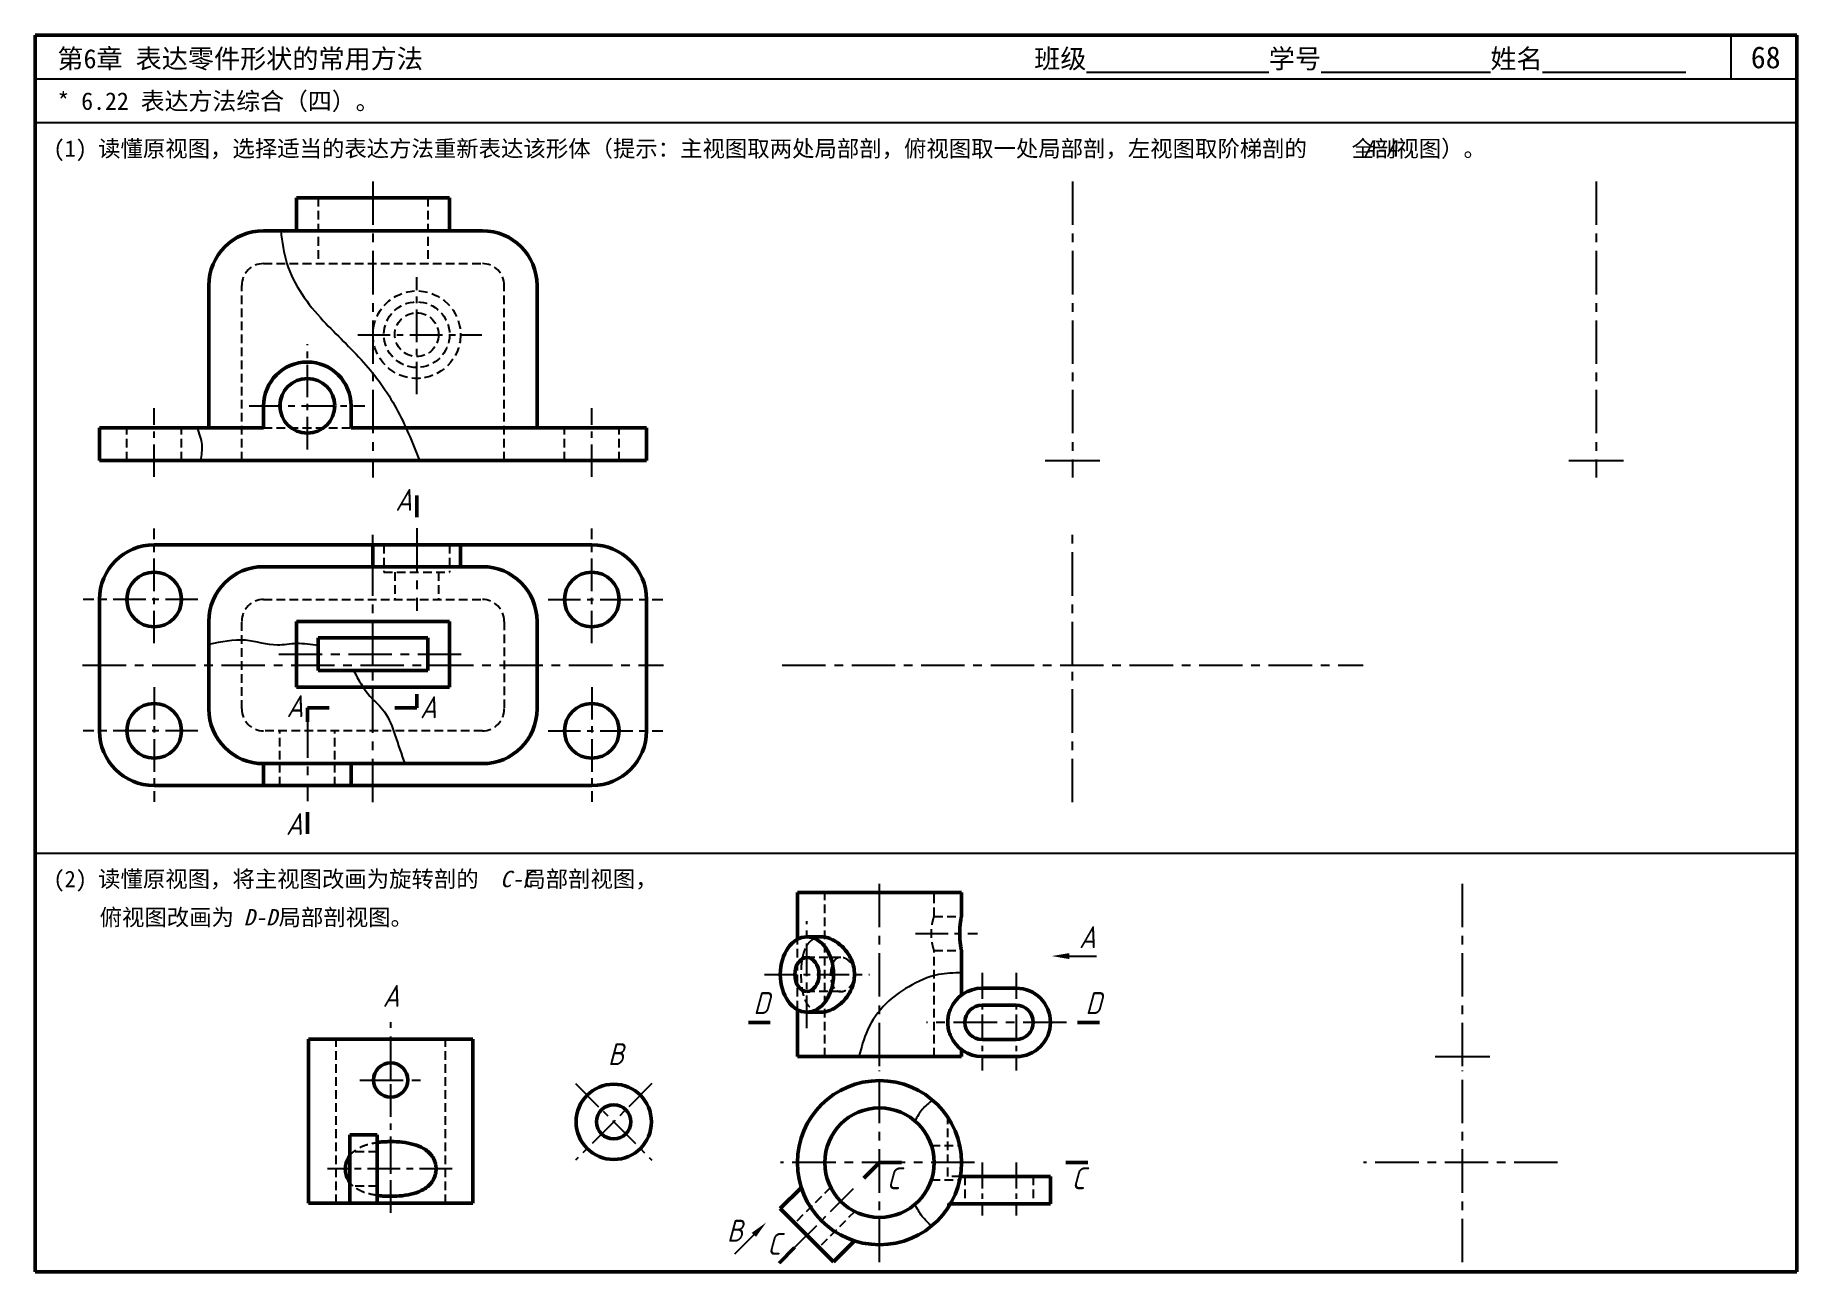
# Model space of a CAD drawing. Header units: millimetres. Extents: x 0 to 322, y 0 to 226.
import ezdxf

# ---------------------------------------------------------------- set-up
doc = ezdxf.new("R2010")
doc.units = ezdxf.units.MM
doc.header["$LTSCALE"] = 0.25
doc.linetypes.add('CENTER', pattern=[50.8, 31.75, -6.35, 6.35, -6.35])
doc.linetypes.add('HIDDEN', pattern=[9.525, 6.35, -3.175])
for name, color, linetype in [('点画线层', 7, 'CENTER'), ('细实线层', 7, 'Continuous'), ('虚线层', 7, 'HIDDEN')]:
    doc.layers.add(name, color=color, linetype=linetype)
doc.layers.add('粗实线层', color=7, linetype='Continuous', lineweight=50)
doc.styles.get("Standard").update_dxf_attribs({"font": 'gbeitc.shx', "height": 4, "bigfont": 'gbcbig.shx'})
doc.styles.add('宋体', font='SimSun.ttf', dxfattribs={"height": 3.5})
doc.styles.add('宋体-斜体', font='SimSun.ttf', dxfattribs={"oblique": 15, "height": 3})

msp = doc.modelspace()

# ---------------------------------------------------------------- linework, layer by layer
at = {"lineweight": 50}
for p, q in [((322, 226), (0, 226)), ((0, 226), (0, 0)), ((322, 0), (322, 226)), ((0, 0), (322, 0))]:
    msp.add_line(p, q, dxfattribs=at)
for p, q in [((310, 218), (310, 226)), ((322, 218), (0, 218)), ((322, 210), (0, 210)), ((0, 76.5), (322, 76.5))]:
    msp.add_line(p, q)
at = {"layer": '点画线层'}
for p, q in [((61.74, 199.28), (61.74, 145.14)), ((189.63, 199.28), (189.63, 145.14)), ((285.31, 199.28), (285.31, 145.14)), ((61.74, 110.87), (61.74, 135.97)), ((69.74, 135.89), (69.74, 120.82)), ((189.63, 110.87), (189.63, 135.97)), ((44.54, 112.87), (78.74, 112.87)), ((8.66, 110.87), (114.83, 110.87)), ((61.74, 85.82), (61.74, 110.87)), ((136.55, 110.87), (242.72, 110.87)), ((189.63, 85.82), (189.63, 110.87)), ((49.74, 101.88), (49.74, 86.02)), ((154.32, 37.58), (154.32, 72.22)), ((260.89, 37.58), (260.89, 72.22)), ((64.98, 35.04), (64.98, 45.62)), ((188.52, 45.58), (162.92, 45.58)), ((154.32, 1.74), (154.32, 36.78)), ((260.89, 1.74), (260.89, 36.78)), ((59.32, 35.04), (70.92, 35.04)), ((171.72, 19.94), (136.25, 19.94)), ((278.29, 19.94), (242.82, 19.94))]:
    msp.add_line(p, q, dxfattribs=at)
at = {"layer": '点画线层', "ltscale": 0.75}
for p, q in [((69.74, 160.37), (69.74, 181.76)), ((58.95, 171.27), (81.66, 171.27)), ((49.74, 150.31), (49.74, 169.56)), ((21.74, 145.27), (21.74, 157.83)), ((39.12, 158.27), (60.24, 158.27)), ((101.74, 145.27), (101.74, 157.83)), ((21.74, 114.87), (21.74, 135.87)), ((101.74, 114.87), (101.74, 135.87)), ((29.74, 122.87), (8.74, 122.87)), ((93.74, 122.87), (114.74, 122.87)), ((21.74, 106.87), (21.74, 85.87)), ((101.74, 106.87), (101.74, 85.87)), ((29.74, 98.87), (8.74, 98.87)), ((93.74, 98.87), (114.74, 98.87)), ((141.06, 44.51), (141.06, 64.09)), ((160.92, 61.83), (172.25, 61.83)), ((133.32, 54.33), (152.52, 54.33)), ((64.98, 18.79), (64.98, 35.04)), ((98.77, 34.38), (112.73, 20.42)), ((112.73, 34.38), (98.77, 20.42)), ((76.22, 18.79), (53.45, 18.79)), ((64.98, 10.78), (64.98, 18.79)), ((149.53, 15.15), (138.79, 4.41))]:
    msp.add_line(p, q, dxfattribs=at)
at = {"layer": '点画线层', "ltscale": 0.6}
for p, q in [((173.07, 54.63), (173.07, 36.78)), ((179.32, 54.63), (179.32, 36.78)), ((173.07, 19.99), (173.07, 10.27)), ((179.32, 19.99), (179.32, 10.27))]:
    msp.add_line(p, q, dxfattribs=at)
at = {"layer": '粗实线层'}
for p, q in [((75.74, 196.27), (47.74, 196.27)), ((47.74, 190.27), (47.74, 196.27)), ((75.74, 190.27), (75.74, 196.27)), ((81.74, 190.27), (41.74, 190.27)), ((31.74, 154.27), (31.74, 180.27)), ((91.74, 154.27), (91.74, 180.27)), ((41.74, 154.27), (41.74, 158.27)), ((57.74, 158.27), (57.74, 154.27)), ((11.74, 148.27), (11.74, 154.27)), ((21.74, 154.27), (11.74, 154.27)), ((41.74, 154.27), (21.74, 154.27)), ((101.74, 154.27), (57.74, 154.27)), ((111.74, 154.27), (101.74, 154.27)), ((111.74, 148.27), (111.74, 154.27)), ((11.74, 148.27), (21.74, 148.27)), ((21.74, 148.27), (101.74, 148.27)), ((101.74, 148.27), (111.74, 148.27)), ((69.74, 137.89), (69.74, 141.89)), ((21.74, 132.87), (101.74, 132.87)), ((61.74, 132.87), (61.74, 128.87)), ((77.74, 132.87), (77.74, 128.87)), ((81.74, 128.87), (41.74, 128.87)), ((11.74, 98.87), (11.74, 122.87)), ((111.74, 122.87), (111.74, 98.87)), ((31.74, 118.87), (31.74, 102.87)), ((47.74, 118.87), (75.74, 118.87)), ((47.74, 106.87), (47.74, 118.87)), ((75.74, 118.87), (75.74, 106.87)), ((91.74, 102.87), (91.74, 118.87)), ((51.74, 109.87), (51.74, 115.87)), ((51.74, 115.87), (71.74, 115.87)), ((71.74, 115.87), (71.74, 109.87)), ((71.74, 109.87), (51.74, 109.87)), ((75.74, 106.87), (47.74, 106.87)), ((69.74, 103.04), (69.74, 105.54)), ((49.74, 100.54), (49.74, 103.04)), ((49.74, 103.04), (53.74, 103.04)), ((65.74, 103.04), (69.74, 103.04)), ((41.74, 92.87), (81.74, 92.87)), ((41.74, 92.87), (41.74, 88.87)), ((57.74, 92.87), (57.74, 88.87)), ((41.74, 88.87), (21.74, 88.87)), ((41.74, 88.87), (57.74, 88.87)), ((101.74, 88.87), (57.74, 88.87)), ((49.74, 80.02), (49.74, 84.02)), ((169.32, 69.33), (139.32, 69.33)), ((139.32, 60.75), (139.32, 69.33)), ((169.32, 64.96), (169.32, 69.33)), ((143.71, 61.21), (141.06, 61.21)), ((169.32, 50.58), (169.32, 58.71)), ((173.07, 51.83), (179.32, 51.83)), ((173.07, 48.71), (179.32, 48.71)), ((130.36, 45.58), (134.36, 45.58)), ((139.32, 39.33), (139.32, 47.92)), ((143.71, 47.46), (141.06, 47.46)), ((190.52, 45.58), (194.52, 45.58)), ((64.98, 42.54), (49.98, 42.54)), ((49.98, 12.54), (49.98, 42.54)), ((79.98, 42.54), (64.98, 42.54)), ((79.98, 12.54), (79.98, 42.54)), ((179.32, 42.46), (173.07, 42.46)), ((139.32, 39.33), (169.32, 39.33)), ((169.32, 39.33), (169.32, 40.58)), ((179.32, 39.33), (173.07, 39.33)), ((62.48, 25.04), (57.48, 25.04)), ((57.48, 25.04), (57.48, 12.54)), ((62.48, 12.54), (62.48, 25.04)), ((151.49, 17.11), (154.32, 19.94)), ((154.32, 19.94), (158.32, 19.94)), ((188.41, 19.94), (192.41, 19.94)), ((173.07, 17.44), (169.11, 17.44)), ((179.32, 17.44), (173.07, 17.44)), ((185.57, 17.44), (179.32, 17.44)), ((185.57, 17.44), (185.57, 12.44)), ((140.03, 15.37), (136.2, 11.54)), ((49.98, 12.54), (57.48, 12.54)), ((62.48, 12.54), (57.48, 12.54)), ((62.48, 12.54), (64.98, 12.54)), ((64.98, 12.54), (79.98, 12.54)), ((136.2, 11.54), (145.92, 1.82)), ((167.31, 12.44), (173.07, 12.44)), ((173.07, 12.44), (179.32, 12.44)), ((179.32, 12.44), (185.57, 12.44)), ((135.96, 1.58), (138.79, 4.41)), ((149.75, 5.65), (145.92, 1.82))]:
    msp.add_line(p, q, dxfattribs=at)
for centre, radius in [((49.74, 158.27), 5), ((21.74, 122.87), 5), ((101.74, 122.87), 5), ((21.74, 98.87), 5), ((101.74, 98.87), 5), ((64.98, 35.04), 3.13), ((105.75, 27.4), 6.88), ((154.32, 19.94), 15), ((105.75, 27.4), 3.13), ((154.32, 19.94), 10)]:
    msp.add_circle(centre, radius, dxfattribs=at)
for centre, radius, start, end in [((41.74, 180.27), 10, 90, 180), ((81.74, 180.27), 10, 0, 90), ((49.74, 158.27), 8, 0, 180), ((21.74, 122.87), 10, 90, 180), ((101.74, 122.87), 10, 0, 90), ((41.74, 118.87), 10, 90, 180), ((81.74, 118.87), 10, 0, 90), ((41.74, 102.87), 10, 180, 270), ((81.74, 102.87), 10, 270, 0), ((21.74, 98.87), 10, 180, 270), ((101.74, 98.87), 10, 270, 0), ((173.07, 45.58), 6.25, 90, 157.1521), ((179.32, 45.58), 6.25, 270, 90), ((173.07, 45.58), 3.12, 90, 270), ((179.32, 45.58), 3.12, 270, 90), ((173.07, 45.58), 6.25, 202.8479, 270)]:
    msp.add_arc(centre, radius, start, end, dxfattribs=at)
for major_axis in [(0, -6.88), (0, -3.12)]:
    msp.add_ellipse((141.06, 54.33), major_axis=major_axis, ratio=0.707107, dxfattribs=at)
for points, knots in [([(169.32, 58.71), (169.32, 58.71), (169.31, 58.73), (169.29, 58.81), (169.28, 58.87), (169.25, 59.03), (169.23, 59.13), (169.19, 59.36), (169.17, 59.49), (169.13, 59.76), (169.11, 59.92), (169.07, 60.26), (169.05, 60.44), (169.02, 60.83), (169.01, 61.03), (168.99, 61.43), (168.99, 61.64), (168.99, 62.03), (168.99, 62.23), (169.01, 62.64), (169.02, 62.84), (169.05, 63.22), (169.07, 63.41), (169.11, 63.75), (169.13, 63.91), (169.17, 64.18), (169.19, 64.31), (169.23, 64.54), (169.25, 64.64), (169.28, 64.8), (169.29, 64.86), (169.31, 64.94), (169.32, 64.96), (169.32, 64.96)], [3.778801, 3.778801, 3.778801, 3.778801, 4.251135, 4.251135, 4.72347, 4.72347, 5.195804, 5.195804, 5.668139, 5.668139, 6.140505, 6.140505, 6.61287, 6.61287, 7.085236, 7.085236, 7.557602, 7.557602, 8.029968, 8.029968, 8.502333, 8.502333, 8.974699, 8.974699, 9.447065, 9.447065, 9.919399, 9.919399, 10.391734, 10.391734, 10.864068, 10.864068, 11.336403, 11.336403, 11.336403, 11.336403]), ([(143.71, 61.21), (144.02, 61.21), (144.35, 61.17), (145.04, 60.99), (145.4, 60.86), (146.1, 60.5), (146.45, 60.28), (147.12, 59.78), (147.43, 59.5), (148.01, 58.89), (148.28, 58.55), (148.78, 57.81), (149.01, 57.41), (149.37, 56.56), (149.52, 56.12), (149.7, 55.23), (149.75, 54.77), (149.75, 54.33)], [25.278455, 25.278455, 25.278455, 25.278455, 26.330754, 26.330754, 27.383052, 27.383052, 28.435351, 28.435351, 29.48765, 29.48765, 30.541889, 30.541889, 31.596128, 31.596128, 32.650367, 32.650367, 33.704607, 33.704607, 33.704607, 33.704607]), ([(149.75, 54.33), (149.75, 53.9), (149.7, 53.44), (149.52, 52.55), (149.37, 52.11), (149.01, 51.26), (148.78, 50.86), (148.28, 50.12), (148.01, 49.78), (147.43, 49.17), (147.12, 48.89), (146.45, 48.39), (146.1, 48.17), (145.4, 47.81), (145.04, 47.68), (144.35, 47.5), (144.02, 47.46), (143.71, 47.46)], [0, 0, 0, 0, 1.054239, 1.054239, 2.108478, 2.108478, 3.162717, 3.162717, 4.216957, 4.216957, 5.269255, 5.269255, 6.321554, 6.321554, 7.373853, 7.373853, 8.426152, 8.426152, 8.426152, 8.426152]), ([(167.31, 43.16), (167.26, 43.27), (167.21, 43.38), (167.06, 43.81), (166.97, 44.15), (166.85, 44.85), (166.82, 45.22), (166.82, 45.95), (166.85, 46.32), (166.97, 47.02), (167.06, 47.36), (167.21, 47.79), (167.26, 47.9), (167.31, 48.01)], [1.424086, 1.424086, 1.424086, 1.424086, 1.756987, 1.756987, 2.63548, 2.63548, 3.513974, 3.513974, 4.392467, 4.392467, 5.270961, 5.270961, 5.603862, 5.603862, 5.603862, 5.603862]), ([(62.48, 23.62), (62.67, 23.65), (62.87, 23.68), (63.4, 23.73), (63.72, 23.75), (64.36, 23.78), (64.68, 23.79), (65.67, 23.79), (66.38, 23.75), (67.8, 23.59), (68.5, 23.47), (69.82, 23.1), (70.44, 22.85), (71.27, 22.36), (71.53, 22.18), (72.02, 21.76), (72.24, 21.53), (72.56, 21.11), (72.68, 20.93), (72.88, 20.54), (72.97, 20.33), (73.12, 19.9), (73.18, 19.68), (73.25, 19.23), (73.27, 19.01), (73.27, 18.57), (73.25, 18.35), (73.18, 17.9), (73.12, 17.68), (72.97, 17.25), (72.88, 17.04), (72.68, 16.65), (72.56, 16.47), (72.24, 16.05), (72.02, 15.82), (71.53, 15.4), (71.27, 15.22), (70.44, 14.73), (69.82, 14.48), (68.5, 14.11), (67.8, 13.99), (66.38, 13.82), (65.67, 13.79), (64.68, 13.79), (64.36, 13.8), (63.72, 13.83), (63.4, 13.85), (62.87, 13.9), (62.67, 13.93), (62.48, 13.95)], [0.99097, 0.99097, 0.99097, 0.99097, 1.438133, 1.438133, 2.157199, 2.157199, 2.876265, 2.876265, 4.537931, 4.537931, 6.199596, 6.199596, 7.861261, 7.861261, 8.692093, 8.692093, 9.522926, 9.522926, 10.043891, 10.043891, 10.564857, 10.564857, 11.085822, 11.085822, 11.606787, 11.606787, 12.127752, 12.127752, 12.648717, 12.648717, 13.169683, 13.169683, 13.690648, 13.690648, 14.52148, 14.52148, 15.352313, 15.352313, 17.013978, 17.013978, 18.675643, 18.675643, 20.337309, 20.337309, 21.056375, 21.056375, 21.775441, 21.775441, 22.222604, 22.222604, 22.222604, 22.222604]), ([(57.48, 16.36), (57.39, 16.47), (57.32, 16.59), (57.07, 17.02), (56.92, 17.35), (56.73, 18.06), (56.68, 18.42), (56.68, 19.16), (56.73, 19.52), (56.92, 20.23), (57.07, 20.56), (57.32, 20.99), (57.39, 21.11), (57.48, 21.22)], [1.424086, 1.424086, 1.424086, 1.424086, 1.756987, 1.756987, 2.63548, 2.63548, 3.513974, 3.513974, 4.392467, 4.392467, 5.270961, 5.270961, 5.603862, 5.603862, 5.603862, 5.603862])]:
    msp.add_open_spline(points, degree=3, knots=knots, dxfattribs=at)
at = {"layer": '细实线层'}
for p, q in [((184.63, 148.27), (194.63, 148.27)), ((280.31, 148.27), (290.31, 148.27)), ((189, 57.7), (194, 57.7)), ((255.89, 39.33), (265.89, 39.33)), ((131.36, 6.75), (127.83, 3.21))]:
    msp.add_line(p, q, dxfattribs=at)
for points in [[(44.88, 190.27), (46, 184.27), (52.66, 173.82), (60, 166.27), (66, 157.83), (70.22, 148.27)], [(29.55, 154.27), (30.44, 151.17), (30.21, 148.27)], [(51.74, 114.44), (47.74, 114.8), (44.29, 114.53), (38.46, 115.42), (31.74, 114.62)], [(58.2, 109.87), (61.17, 105.2), (63.86, 102.33), (65.75, 98.11), (67.54, 92.87)], [(169.32, 54.65), (165.12, 54.31), (159.66, 52.1), (155.51, 48.99), (152.13, 44.16), (150.57, 39.33)], [(164.04, 31.36), (162.15, 29.68), (160.81, 27.55)], [(163.85, 8.36), (162.15, 10.11), (160.8, 12.33)]]:
    msp.add_spline(points, degree=3, dxfattribs=at)
for points in [[(189, 58.23), (189, 57.16), (185.8, 57.7)], [(131.74, 6.37), (130.98, 7.12), (133.62, 9.01)]]:
    msp.add_solid(points, dxfattribs=at)
at = {"layer": '虚线层'}
for p, q in [((51.74, 196.27), (51.74, 184.27)), ((71.74, 196.27), (71.74, 184.27)), ((41.74, 184.27), (81.74, 184.27)), ((37.74, 148.27), (37.74, 180.27)), ((85.74, 148.27), (85.74, 180.27)), ((16.74, 148.27), (16.74, 154.27)), ((26.74, 148.27), (26.74, 154.27)), ((41.74, 154.27), (57.74, 154.27)), ((96.74, 148.27), (96.74, 154.27)), ((106.74, 148.27), (106.74, 154.27)), ((63.74, 132.87), (63.74, 127.87)), ((75.74, 132.87), (75.74, 127.87)), ((63.74, 127.87), (75.74, 127.87)), ((65.74, 127.87), (65.74, 122.87)), ((73.74, 127.87), (73.74, 122.87)), ((41.74, 122.87), (81.74, 122.87)), ((37.74, 102.87), (37.74, 118.87)), ((85.74, 118.87), (85.74, 102.87)), ((81.74, 98.87), (41.74, 98.87)), ((44.74, 88.87), (44.74, 98.87)), ((54.74, 88.87), (54.74, 98.87)), ((144.32, 39.33), (144.32, 69.33)), ((164.32, 64.96), (164.32, 69.33)), ((164.32, 64.96), (169.32, 64.96)), ((139.32, 47.92), (139.32, 60.75)), ((164.32, 39.33), (164.32, 58.71)), ((164.32, 58.71), (169.32, 58.71)), ((147.24, 57.46), (141.06, 57.46)), ((147.24, 51.21), (141.06, 51.21)), ((54.98, 12.54), (54.98, 42.54)), ((74.98, 12.54), (74.98, 42.54)), ((166.82, 17.44), (166.82, 28.23)), ((163.81, 23.06), (168.99, 23.06)), ((62.48, 21.91), (57.48, 21.91)), ((163.81, 16.81), (168.99, 16.81)), ((169.11, 17.44), (166.82, 17.44)), ((169.94, 17.44), (169.94, 12.44)), ((182.44, 17.44), (182.44, 12.44)), ((62.48, 15.66), (57.48, 15.66)), ((145.39, 15.43), (138.85, 8.89)), ((149.81, 11.01), (143.27, 4.47)), ((167.31, 12.44), (166.82, 12.44)), ((166.82, 12.44), (166.82, 11.65))]:
    msp.add_line(p, q, dxfattribs=at)
for radius in [8, 6, 4]:
    msp.add_circle((69.74, 171.27), radius, dxfattribs=at)
for centre, start, end in [((41.74, 180.27), 90, 180), ((81.74, 180.27), 0, 90), ((41.74, 118.87), 90, 180), ((81.74, 118.87), 0, 90), ((41.74, 102.87), 180, 270), ((81.74, 102.87), 270, 0)]:
    msp.add_arc(centre, 4, start, end, dxfattribs=at)
for points, knots in [([(164.32, 58.71), (164.32, 58.71), (164.31, 58.73), (164.28, 58.81), (164.27, 58.87), (164.22, 59.03), (164.19, 59.13), (164.13, 59.36), (164.1, 59.49), (164.04, 59.76), (164, 59.92), (163.94, 60.26), (163.91, 60.44), (163.87, 60.83), (163.85, 61.03), (163.82, 61.43), (163.81, 61.64), (163.81, 62.03), (163.82, 62.24), (163.85, 62.64), (163.87, 62.84), (163.91, 63.23), (163.94, 63.41), (164, 63.75), (164.04, 63.91), (164.1, 64.18), (164.13, 64.31), (164.19, 64.54), (164.22, 64.64), (164.27, 64.8), (164.28, 64.86), (164.31, 64.94), (164.32, 64.96), (164.32, 64.96)], [3.794473, 3.794473, 3.794473, 3.794473, 4.268699, 4.268699, 4.742924, 4.742924, 5.21715, 5.21715, 5.691375, 5.691375, 6.165768, 6.165768, 6.640161, 6.640161, 7.114554, 7.114554, 7.588947, 7.588947, 8.06334, 8.06334, 8.537733, 8.537733, 9.012126, 9.012126, 9.486519, 9.486519, 9.960744, 9.960744, 10.43497, 10.43497, 10.909195, 10.909195, 11.38342, 11.38342, 11.38342, 11.38342]), ([(143.71, 47.46), (143.4, 47.46), (143.09, 47.5), (142.52, 47.68), (142.25, 47.81), (141.76, 48.17), (141.54, 48.39), (141.15, 48.89), (140.98, 49.17), (140.7, 49.78), (140.58, 50.12), (140.37, 50.86), (140.28, 51.26), (140.15, 52.11), (140.1, 52.55), (140.04, 53.44), (140.03, 53.9), (140.03, 54.77), (140.04, 55.23), (140.1, 56.12), (140.15, 56.56), (140.28, 57.41), (140.37, 57.81), (140.58, 58.55), (140.7, 58.89), (140.98, 59.5), (141.15, 59.78), (141.54, 60.28), (141.76, 60.5), (142.25, 60.86), (142.52, 60.99), (143.09, 61.17), (143.4, 61.21), (143.71, 61.21)], [8.426152, 8.426152, 8.426152, 8.426152, 9.47845, 9.47845, 10.530749, 10.530749, 11.583048, 11.583048, 12.635347, 12.635347, 13.689586, 13.689586, 14.743825, 14.743825, 15.798064, 15.798064, 16.852303, 16.852303, 17.906542, 17.906542, 18.960782, 18.960782, 20.015021, 20.015021, 21.06926, 21.06926, 22.121559, 22.121559, 23.173857, 23.173857, 24.226156, 24.226156, 25.278455, 25.278455, 25.278455, 25.278455]), ([(149.81, 54.33), (149.81, 54.14), (149.79, 53.93), (149.72, 53.53), (149.66, 53.33), (149.51, 52.94), (149.42, 52.76), (149.22, 52.42), (149.1, 52.26), (148.86, 51.99), (148.73, 51.86), (148.45, 51.63), (148.3, 51.53), (147.99, 51.37), (147.84, 51.31), (147.53, 51.23), (147.38, 51.21), (147.1, 51.21), (146.96, 51.23), (146.7, 51.31), (146.57, 51.37), (146.33, 51.53), (146.22, 51.63), (146.02, 51.86), (145.93, 51.99), (145.78, 52.26), (145.71, 52.42), (145.59, 52.76), (145.54, 52.94), (145.46, 53.33), (145.44, 53.53), (145.4, 53.93), (145.39, 54.14), (145.39, 54.53), (145.4, 54.74), (145.44, 55.14), (145.46, 55.34), (145.54, 55.73), (145.59, 55.91), (145.71, 56.25), (145.78, 56.41), (145.93, 56.68), (146.02, 56.81), (146.22, 57.04), (146.33, 57.14), (146.57, 57.3), (146.7, 57.36), (146.96, 57.44), (147.1, 57.46), (147.38, 57.46), (147.53, 57.44), (147.84, 57.36), (147.99, 57.3), (148.3, 57.14), (148.45, 57.04), (148.73, 56.81), (148.86, 56.68), (149.1, 56.41), (149.22, 56.25), (149.42, 55.91), (149.51, 55.73), (149.66, 55.34), (149.72, 55.14), (149.79, 54.74), (149.81, 54.53), (149.81, 54.33)], [0, 0, 0, 0, 0.474393, 0.474393, 0.948786, 0.948786, 1.423179, 1.423179, 1.897572, 1.897572, 2.371797, 2.371797, 2.846023, 2.846023, 3.320248, 3.320248, 3.794473, 3.794473, 4.268699, 4.268699, 4.742924, 4.742924, 5.21715, 5.21715, 5.691375, 5.691375, 6.165768, 6.165768, 6.640161, 6.640161, 7.114554, 7.114554, 7.588947, 7.588947, 8.06334, 8.06334, 8.537733, 8.537733, 9.012126, 9.012126, 9.486519, 9.486519, 9.960744, 9.960744, 10.43497, 10.43497, 10.909195, 10.909195, 11.38342, 11.38342, 11.857646, 11.857646, 12.331871, 12.331871, 12.806096, 12.806096, 13.280322, 13.280322, 13.754715, 13.754715, 14.229108, 14.229108, 14.703501, 14.703501, 15.177894, 15.177894, 15.177894, 15.177894]), ([(57.48, 21.22), (57.49, 21.23), (57.5, 21.25), (57.84, 21.7), (58.25, 22.07), (59.17, 22.67), (59.68, 22.91), (60.78, 23.3), (61.36, 23.44), (62.13, 23.57), (62.3, 23.6), (62.48, 23.62)], [9.711267, 9.711267, 9.711267, 9.711267, 9.756821, 9.756821, 11.160054, 11.160054, 12.563287, 12.563287, 13.966519, 13.966519, 14.37858, 14.37858, 14.37858, 14.37858]), ([(62.48, 13.95), (62.3, 13.98), (62.13, 14.01), (61.36, 14.14), (60.78, 14.28), (59.68, 14.66), (59.17, 14.91), (58.25, 15.51), (57.84, 15.88), (57.5, 16.33), (57.49, 16.35), (57.48, 16.36)], [0.991172, 0.991172, 0.991172, 0.991172, 1.403233, 1.403233, 2.806466, 2.806466, 4.209698, 4.209698, 5.612931, 5.612931, 5.658485, 5.658485, 5.658485, 5.658485])]:
    msp.add_open_spline(points, degree=3, knots=knots, dxfattribs=at)

# ---------------------------------------------------------------- texts
at = {"style": '宋体'}
for s, height, p in [('第6章 表达零件形状的常用方法', 3.5, (4.05, 219.96)), ('班级%%U              %%U学号%%U             %%U姓名%%U           ', 3.5, (182.61, 219.96)), ('68', 4, (313.6, 219.96)), ('* 6.22 表达方法综合（四）。', 3.2, (4.05, 212.36)), ('(1) 读懂原视图，选择适当的表达方法重新表达该形体（提示：主视图取两处局部剖，俯视图取一处局部剖，左视图取阶梯剖的    全剖视图）。', 3, (3.33, 203.79)), ('(2) 读懂原视图，将主视图改画为旋转剖的    局部剖视图，', 3, (3.33, 70.29)), ('俯视图改画为    局部剖视图。', 3, (11.77, 63.29))]:
    msp.add_text(s, height=height, dxfattribs=at).set_placement(p)
at = {"style": '宋体-斜体', "oblique": 15}
for s, p in [('A-A', (242.86, 203.79)), ('C-C', (84.99, 70.29)), ('D-D', (38.1, 63.29))]:
    msp.add_text(s, height=3, dxfattribs=at).set_placement(p)
at = {"layer": '细实线层'}
for s, p in [('A', (65.82, 139.08)), ('A', (45.94, 101.38)), ('A', (70.33, 101.17)), ('A', (45.82, 79.83)), ('A', (190.8, 59.15)), ('A', (63.51, 48.42)), ('D', (131.27, 47.11)), ('D', (191.97, 47.11)), ('B', (104.68, 37.77)), ('C', (155.65, 15.08)), ('C', (189.44, 15.08)), ('B', (126.44, 5.51)), ('C', (133.8, 3.09))]:
    msp.add_text(s, height=4, dxfattribs=at).set_placement(p)

doc.saveas('drawing.dxf')
